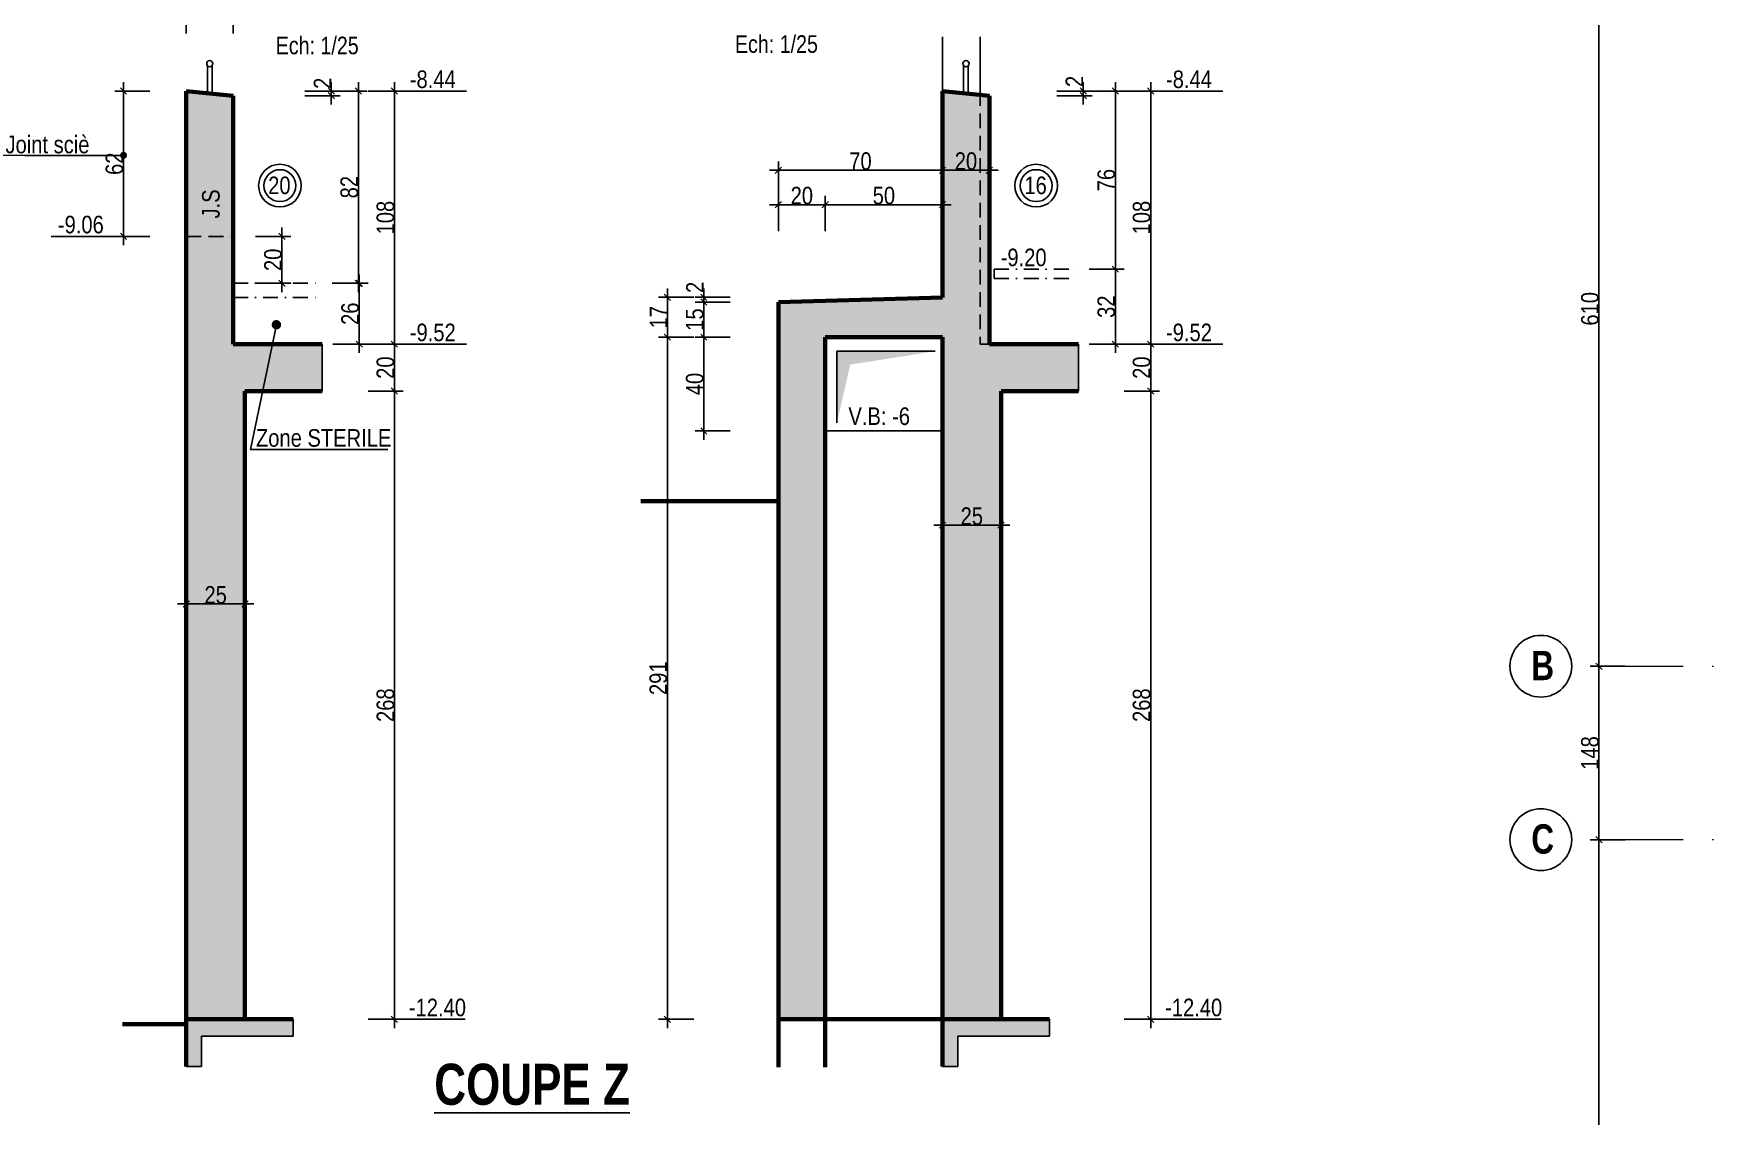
# Model space of a CAD drawing. Header units: millimetres. Extents: x 0 to 26991, y -21919 to -4.
# Drawn here: x 13110 to 14545, y -19519 to -18595 of the extents above; entities that cross this region are included whole.
import ezdxf
from ezdxf.enums import TextEntityAlignment as Align

# ---------------------------------------------------------------- set-up
doc = ezdxf.new("R2010")
doc.units = ezdxf.units.MM
doc.linetypes.add('CACHEX2', pattern=[19.05, 12.7, -6.35])
doc.linetypes.add('TIRETPTX2', pattern=[50.8, 25.4, -12.7, 0, -12.7])
for name, color, linetype in [('01_cote_gen', 4, 'Continuous'), ('01_linteaux', 2, 'Continuous'), ('01_murs_sup', 2, 'CACHEX2'), ('01_poch_BN', 9, 'Continuous'), ('01_poch_murs', 253, 'Continuous'), ('01_texte', 230, 'Continuous'), ('AA_COTES', 2, 'Continuous')]:
    doc.layers.add(name, color=color, linetype=linetype)
doc.layers.add('01_murs_coup', color=5, linetype='Continuous', lineweight=60)
doc.layers.add('01_tram_axes', color=2, linetype='TIRETPTX2', lineweight=9)
doc.styles.add('ARIAL NA', font='ARIALN.TTF')
doc.styles.add('impact', font='impact.ttf')
doc.styles.add('MATTE_TXT', font='arial.ttf')
doc.styles.add('STYLE2', font='ARIALN.TTF')
doc.dimstyles.new('JB25', dxfattribs={"dimscale": 0.1, "dimtxt": 150, "dimasz": 15, "dimexe": 0.1, "dimexo": 0.1, "dimgap": 0.09, "dimtad": 1, "dimdec": 1, "dimlfac": 0.5, "dimdsep": 46, "dimtxsty": 'STYLE2', "dimblk1": 'BOND_G', "dimblk2": 'BOND_D', "dimsah": 1, "dimcen": 1.5, "dimdle": 0.01, "dimse1": 1, "dimse2": 1, "dimclrd": 4, "dimclre": 2, "dimclrt": 6, "dimazin": 2, "dimtfac": 2.333333, "dimtdec": 1, "dimtix": 1, "dimtmove": 2, "dimatfit": 3, "dimldrblk": 'BOND_G', "dimfxl": 1, "dimtolj": 1, "dimtzin": 0, "dimarcsym": 0})
doc.dimstyles.new('JB50', dxfattribs={"dimscale": 0.1, "dimtxt": 150, "dimasz": 15, "dimexe": 0.1, "dimexo": 0.1, "dimgap": 0.09, "dimtad": 1, "dimdec": 1, "dimdsep": 46, "dimtxsty": 'STYLE2', "dimblk1": 'BOND_G', "dimblk2": 'BOND_D', "dimsah": 1, "dimcen": 1.5, "dimdle": 0.01, "dimse1": 1, "dimse2": 1, "dimclrd": 4, "dimclre": 2, "dimclrt": 6, "dimazin": 2, "dimtfac": 2.333333, "dimtdec": 1, "dimtix": 1, "dimtmove": 2, "dimatfit": 3, "dimldrblk": 'BOND_G', "dimfxl": 1, "dimtolj": 1, "dimtzin": 0, "dimarcsym": 0})
doc.dimstyles.new('JB50res', dxfattribs={"dimscale": 0.1, "dimtxt": 120, "dimasz": 12, "dimexe": 0.1, "dimexo": 0.1, "dimgap": 0.09, "dimtad": 1, "dimdec": 1, "dimdsep": 46, "dimtxsty": 'STYLE2', "dimblk1": 'BOND_G', "dimblk2": 'BOND_D', "dimsah": 1, "dimcen": 1.5, "dimdle": 0.01, "dimse1": 1, "dimse2": 1, "dimclrd": 4, "dimclre": 2, "dimclrt": 6, "dimazin": 2, "dimtfac": 2.333333, "dimtdec": 1, "dimtix": 1, "dimtmove": 2, "dimatfit": 3, "dimldrblk": 'BOND_G', "dimfxl": 1, "dimtolj": 1, "dimtzin": 0, "dimarcsym": 0})

# ---------------------------------------------------------------- blocks, each defined once
blk = doc.blocks.new('BOND_G')
at = {"layer": 'AA_COTES', "color": 0}
for p, q in [((0, -5), (0, 15)), ((5, 0), (-5, 0)), ((1.77, 1.77), (-1.77, -1.77))]:
    blk.add_line(p, q, dxfattribs=at)
blk = doc.blocks.new('BOND_D')
at = {"layer": 'AA_COTES', "color": 0}
for p, q in [((5, 0), (-5, 0)), ((-1.77, -1.77), (1.77, 1.77)), ((0, 5), (0, -15))]:
    blk.add_line(p, q, dxfattribs=at)
blk = doc.blocks.new('*D1767')
at = {"layer": '01_cote_gen', "color": 4, "lineweight": -2, "ltscale": 3, "transparency": 16777216}
blk.add_line((14445.2, -19891.5), (14445.2, -19284.5), dxfattribs=at)
at = {"layer": 'Defpoints', "color": 0, "ltscale": 3, "transparency": 16777216}
for p in [(14445.2, -19283), (14445.2, -19283), (14537, -19893)]:
    blk.add_point(p, dxfattribs=at)
at = {"layer": '01_cote_gen', "color": 4, "lineweight": -2, "ltscale": 3, "transparency": 16777216, "xscale": 1.5, "yscale": 1.5, "zscale": 1.5}
for name, p, rotation in [('BOND_D', (14445.2, -19283), 90), ('BOND_G', (14445.2, -19893), 270)]:
    blk.add_blockref(name, p, dxfattribs=dict(at, rotation=rotation))
at = {"layer": '01_cote_gen', "color": 6, "ltscale": 3, "transparency": 16777216, "insert": (14437.6, -19588), "char_height": 15, "attachment_point": 5, "rotation": 90, "style": 'STYLE2'}
blk.add_mtext('\\A1;610', dxfattribs=at)
blk = doc.blocks.new('*D1768')
at = {"layer": '01_cote_gen', "color": 4, "lineweight": -2, "ltscale": 3, "transparency": 16777216}
blk.add_line((14445.2, -19281.5), (14445.2, -19136.5), dxfattribs=at)
at = {"layer": 'Defpoints', "color": 0, "ltscale": 3, "transparency": 16777216}
for p in [(14445.2, -19135), (14537, -19135), (14445.2, -19283)]:
    blk.add_point(p, dxfattribs=at)
at = {"layer": '01_cote_gen', "color": 4, "lineweight": -2, "ltscale": 3, "transparency": 16777216, "xscale": 1.5, "yscale": 1.5, "zscale": 1.5}
for name, p, rotation in [('BOND_D', (14445.2, -19135), 90), ('BOND_G', (14445.2, -19283), 270)]:
    blk.add_blockref(name, p, dxfattribs=dict(at, rotation=rotation))
at = {"layer": '01_cote_gen', "color": 6, "ltscale": 3, "transparency": 16777216, "insert": (14437.6, -19209), "char_height": 15, "attachment_point": 5, "rotation": 90, "style": 'STYLE2'}
blk.add_mtext('\\A1;148', dxfattribs=at)
blk = doc.blocks.new('*D1769')
at = {"layer": '01_cote_gen', "color": 4, "lineweight": -2, "ltscale": 3, "transparency": 16777216}
blk.add_line((14445.2, -19133.5), (14445.2, -18526.5), dxfattribs=at)
at = {"layer": 'Defpoints', "color": 0, "ltscale": 3, "transparency": 16777216}
for p in [(14442.7, -18525), (14445.2, -18525), (14388.5, -19135)]:
    blk.add_point(p, dxfattribs=at)
at = {"layer": '01_cote_gen', "color": 4, "lineweight": -2, "ltscale": 3, "transparency": 16777216, "xscale": 1.5, "yscale": 1.5, "zscale": 1.5}
for name, p, rotation in [('BOND_D', (14445.2, -18525), 90), ('BOND_G', (14445.2, -19135), 270)]:
    blk.add_blockref(name, p, dxfattribs=dict(at, rotation=rotation))
at = {"layer": '01_cote_gen', "color": 6, "ltscale": 3, "transparency": 16777216, "insert": (14437.6, -18830), "char_height": 15, "attachment_point": 5, "rotation": 90, "style": 'STYLE2'}
blk.add_mtext('\\A1;610', dxfattribs=at)
blk = doc.blocks.new('*D2798')
at = {"layer": '01_cote_gen', "color": 4, "lineweight": -2, "transparency": 16777216}
blk.add_line((14062.8, -18901.7), (14062.8, -19434.7), dxfattribs=at)
at = {"layer": 'Defpoints', "color": 0, "transparency": 16777216}
for p in [(14058.5, -18900.2), (14040.2, -19436.2), (14062.8, -19436.2)]:
    blk.add_point(p, dxfattribs=at)
at = {"layer": '01_cote_gen', "color": 4, "lineweight": -2, "transparency": 16777216, "xscale": 1.5, "yscale": 1.5, "zscale": 1.5}
for name, p, rotation in [('BOND_G', (14062.8, -18900.2), 90), ('BOND_D', (14062.8, -19436.2), 270)]:
    blk.add_blockref(name, p, dxfattribs=dict(at, rotation=rotation))
at = {"layer": '01_cote_gen', "color": 6, "transparency": 16777216, "insert": (14055.1, -19168.2), "char_height": 15, "attachment_point": 5, "rotation": 90, "style": 'STYLE2'}
blk.add_mtext('\\A1;268', dxfattribs=at)
blk = doc.blocks.new('*D2799')
at = {"layer": '01_cote_gen', "color": 4, "lineweight": -2, "transparency": 16777216}
blk.add_line((14062.8, -18861.7), (14062.8, -18898.7), dxfattribs=at)
at = {"layer": 'Defpoints', "color": 0, "transparency": 16777216}
for p in [(14089.4, -18860.2), (14062.8, -18900.2), (14090.8, -18900.2)]:
    blk.add_point(p, dxfattribs=at)
at = {"layer": '01_cote_gen', "color": 4, "lineweight": -2, "transparency": 16777216, "xscale": 1.5, "yscale": 1.5, "zscale": 1.5}
for name, p, rotation in [('BOND_G', (14062.8, -18860.2), 90), ('BOND_D', (14062.8, -18900.2), 270)]:
    blk.add_blockref(name, p, dxfattribs=dict(at, rotation=rotation))
at = {"layer": '01_cote_gen', "color": 6, "transparency": 16777216, "insert": (14055.1, -18880.2), "char_height": 15, "attachment_point": 5, "rotation": 90, "style": 'STYLE2'}
blk.add_mtext('\\A1;20', dxfattribs=at)
blk = doc.blocks.new('*D2800')
at = {"layer": '01_cote_gen', "color": 4, "lineweight": -2, "transparency": 16777216}
blk.add_line((13886.7, -18711.8), (13923.7, -18711.8), dxfattribs=at)
at = {"layer": 'Defpoints', "color": 0, "transparency": 16777216}
for p in [(13925.2, -18711.8), (13885.2, -18739.2), (13925.2, -18739.2)]:
    blk.add_point(p, dxfattribs=at)
at = {"layer": '01_cote_gen', "color": 4, "lineweight": -2, "transparency": 16777216, "xscale": 1.5, "yscale": 1.5, "zscale": 1.5, "rotation": 180}
blk.add_blockref('BOND_G', (13885.2, -18711.8), dxfattribs=at)
at = {"layer": '01_cote_gen', "color": 4, "lineweight": -2, "transparency": 16777216, "xscale": 1.5, "yscale": 1.5, "zscale": 1.5}
blk.add_blockref('BOND_D', (13925.2, -18711.8), dxfattribs=at)
at = {"layer": '01_cote_gen', "color": 6, "transparency": 16777216, "insert": (13905.2, -18704.1), "char_height": 15, "attachment_point": 5, "style": 'STYLE2'}
blk.add_mtext('\\A1;20', dxfattribs=at)
blk = doc.blocks.new('*D2801')
at = {"layer": '01_cote_gen', "color": 4, "lineweight": -2, "transparency": 16777216}
blk.add_line((14062.8, -18645.7), (14062.8, -18858.7), dxfattribs=at)
at = {"layer": 'Defpoints', "color": 0, "transparency": 16777216}
for p in [(13892.9, -18644.2), (13950.9, -18860.2), (14062.8, -18860.2)]:
    blk.add_point(p, dxfattribs=at)
at = {"layer": '01_cote_gen', "color": 4, "lineweight": -2, "transparency": 16777216, "xscale": 1.5, "yscale": 1.5, "zscale": 1.5}
for name, p, rotation in [('BOND_G', (14062.8, -18644.2), 90), ('BOND_D', (14062.8, -18860.2), 270)]:
    blk.add_blockref(name, p, dxfattribs=dict(at, rotation=rotation))
at = {"layer": '01_cote_gen', "color": 6, "transparency": 16777216, "insert": (14055.1, -18752.2), "char_height": 15, "attachment_point": 5, "rotation": 90, "style": 'STYLE2'}
blk.add_mtext('\\A1;108', dxfattribs=at)
blk = doc.blocks.new('*D2802')
at = {"layer": '01_cote_gen', "color": 4, "lineweight": -2, "transparency": 16777216}
blk.add_line((14032.7, -18797.7), (14032.7, -18858.7), dxfattribs=at)
at = {"layer": 'Defpoints', "color": 0, "transparency": 16777216}
for p in [(14001.2, -18796.2, 3.6), (14001.2, -18860.2), (14032.7, -18860.2)]:
    blk.add_point(p, dxfattribs=at)
at = {"layer": '01_cote_gen', "color": 4, "lineweight": -2, "transparency": 16777216, "xscale": 1.5, "yscale": 1.5, "zscale": 1.5}
for name, p, rotation in [('BOND_G', (14032.7, -18796.2), 90), ('BOND_D', (14032.7, -18860.2), 270)]:
    blk.add_blockref(name, p, dxfattribs=dict(at, rotation=rotation))
at = {"layer": '01_cote_gen', "color": 6, "transparency": 16777216, "insert": (14025, -18828.2), "char_height": 15, "attachment_point": 5, "rotation": 90, "style": 'STYLE2'}
blk.add_mtext('\\A1;32', dxfattribs=at)
blk = doc.blocks.new('*D2803')
at = {"layer": '01_cote_gen', "color": 4, "lineweight": -2, "transparency": 16777216}
blk.add_line((14032.7, -18645.7), (14032.7, -18794.7), dxfattribs=at)
at = {"layer": 'Defpoints', "color": 0, "transparency": 16777216}
for p in [(13980.9, -18644.2), (13989.1, -18796.2, 3.1), (14032.7, -18796.2)]:
    blk.add_point(p, dxfattribs=at)
at = {"layer": '01_cote_gen', "color": 4, "lineweight": -2, "transparency": 16777216, "xscale": 1.5, "yscale": 1.5, "zscale": 1.5}
for name, p, rotation in [('BOND_G', (14032.7, -18644.2), 90), ('BOND_D', (14032.7, -18796.2), 270)]:
    blk.add_blockref(name, p, dxfattribs=dict(at, rotation=rotation))
at = {"layer": '01_cote_gen', "color": 6, "transparency": 16777216, "insert": (14025, -18720.2), "char_height": 15, "attachment_point": 5, "rotation": 90, "style": 'STYLE2'}
blk.add_mtext('\\A1;76', dxfattribs=at)
blk = doc.blocks.new('*D2804')
at = {"layer": '01_cote_gen', "color": 4, "lineweight": -2, "transparency": 16777216}
blk.add_line((13886.7, -19014.6), (13933.7, -19014.6), dxfattribs=at)
at = {"layer": 'Defpoints', "color": 0, "transparency": 16777216}
for p in [(13935.2, -19014.6), (13885.2, -19049.1), (13935.2, -19049.1)]:
    blk.add_point(p, dxfattribs=at)
at = {"layer": '01_cote_gen', "color": 4, "lineweight": -2, "transparency": 16777216, "xscale": 1.5, "yscale": 1.5, "zscale": 1.5, "rotation": 180}
blk.add_blockref('BOND_G', (13885.2, -19014.6), dxfattribs=at)
at = {"layer": '01_cote_gen', "color": 4, "lineweight": -2, "transparency": 16777216, "xscale": 1.5, "yscale": 1.5, "zscale": 1.5}
blk.add_blockref('BOND_D', (13935.2, -19014.6), dxfattribs=at)
at = {"layer": '01_cote_gen', "color": 6, "transparency": 16777216, "insert": (13910.2, -19007), "char_height": 15, "attachment_point": 5, "style": 'STYLE2'}
blk.add_mtext('\\A1;25', dxfattribs=at)
blk = doc.blocks.new('*D2805')
at = {"layer": '01_cote_gen', "color": 4, "lineweight": -2, "transparency": 16777216}
blk.add_line((13650.5, -19434.7), (13650.5, -18855.7), dxfattribs=at)
at = {"layer": 'Defpoints', "color": 0, "transparency": 16777216}
for p in [(13650.5, -18854.2), (13761.9, -18854.2), (13798.1, -19436.2)]:
    blk.add_point(p, dxfattribs=at)
at = {"layer": '01_cote_gen', "color": 4, "lineweight": -2, "transparency": 16777216, "xscale": 1.5, "yscale": 1.5, "zscale": 1.5}
for name, p, rotation in [('BOND_D', (13650.5, -18854.2), 90), ('BOND_G', (13650.5, -19436.2), 270)]:
    blk.add_blockref(name, p, dxfattribs=dict(at, rotation=rotation))
at = {"layer": '01_cote_gen', "color": 6, "transparency": 16777216, "insert": (13642.8, -19145.2), "char_height": 15, "attachment_point": 5, "rotation": 90, "style": 'STYLE2'}
blk.add_mtext('\\A1;291', dxfattribs=at)
blk = doc.blocks.new('*D2806')
at = {"layer": '01_cote_gen', "color": 4, "lineweight": -2, "transparency": 16777216}
blk.add_line((13650.5, -18852.7), (13650.5, -18821.7), dxfattribs=at)
at = {"layer": 'Defpoints', "color": 0, "transparency": 16777216}
for p in [(13650.5, -18820.2), (13861.9, -18820.2), (13761.9, -18854.2)]:
    blk.add_point(p, dxfattribs=at)
at = {"layer": '01_cote_gen', "color": 4, "lineweight": -2, "transparency": 16777216, "xscale": 1.5, "yscale": 1.5, "zscale": 1.5}
for name, p, rotation in [('BOND_D', (13650.5, -18820.2), 90), ('BOND_G', (13650.5, -18854.2), 270)]:
    blk.add_blockref(name, p, dxfattribs=dict(at, rotation=rotation))
at = {"layer": '01_cote_gen', "color": 6, "transparency": 16777216, "insert": (13643, -18837.2), "char_height": 15, "attachment_point": 5, "rotation": 90, "style": 'STYLE2'}
blk.add_mtext('\\A1;17', dxfattribs=at)
blk = doc.blocks.new('*D2807')
at = {"layer": '01_cote_gen', "color": 4, "lineweight": -2, "transparency": 16777216}
blk.add_line((13681.6, -18852.7), (13681.6, -18825.7), dxfattribs=at)
at = {"layer": 'Defpoints', "color": 0, "transparency": 16777216}
for p in [(13681.6, -18824.2), (13745.2, -18824.2), (13785.2, -18854.2)]:
    blk.add_point(p, dxfattribs=at)
at = {"layer": '01_cote_gen', "color": 4, "lineweight": -2, "transparency": 16777216, "xscale": 1.5, "yscale": 1.5, "zscale": 1.5}
for name, p, rotation in [('BOND_D', (13681.6, -18824.2), 90), ('BOND_G', (13681.6, -18854.2), 270)]:
    blk.add_blockref(name, p, dxfattribs=dict(at, rotation=rotation))
at = {"layer": '01_cote_gen', "color": 6, "transparency": 16777216, "insert": (13673.9, -18839.2), "char_height": 15, "attachment_point": 5, "rotation": 90, "style": 'STYLE2'}
blk.add_mtext('\\A1;15', dxfattribs=at)
blk = doc.blocks.new('*D2808')
at = {"layer": '01_cote_gen', "color": 4, "lineweight": -2, "transparency": 16777216}
blk.add_line((13681.6, -18822.7), (13681.6, -18821.7), dxfattribs=at)
at = {"layer": 'Defpoints', "color": 0, "transparency": 16777216}
for p in [(13681.6, -18820.2), (13745.2, -18824.2), (13885.2, -18820.2)]:
    blk.add_point(p, dxfattribs=at)
at = {"layer": '01_cote_gen', "color": 4, "lineweight": -2, "transparency": 16777216, "xscale": 1.5, "yscale": 1.5, "zscale": 1.5}
for name, p, rotation in [('BOND_D', (13681.6, -18820.2), 90), ('BOND_G', (13681.6, -18824.2), 270)]:
    blk.add_blockref(name, p, dxfattribs=dict(at, rotation=rotation))
at = {"layer": '01_cote_gen', "color": 6, "transparency": 16777216, "insert": (13674, -18811.7), "char_height": 15, "attachment_point": 5, "rotation": 90, "style": 'STYLE2'}
blk.add_mtext('\\A1;2', dxfattribs=at)
blk = doc.blocks.new('*D2809')
at = {"layer": '01_cote_gen', "color": 4, "lineweight": -2, "transparency": 16777216}
blk.add_line((13681.6, -18932.7), (13681.6, -18855.7), dxfattribs=at)
at = {"layer": 'Defpoints', "color": 0, "transparency": 16777216}
for p in [(13681.6, -18854.2), (13858.8, -18854.2), (13858.8, -18934.2)]:
    blk.add_point(p, dxfattribs=at)
at = {"layer": '01_cote_gen', "color": 4, "lineweight": -2, "transparency": 16777216, "xscale": 1.5, "yscale": 1.5, "zscale": 1.5}
for name, p, rotation in [('BOND_D', (13681.6, -18854.2), 90), ('BOND_G', (13681.6, -18934.2), 270)]:
    blk.add_blockref(name, p, dxfattribs=dict(at, rotation=rotation))
at = {"layer": '01_cote_gen', "color": 6, "transparency": 16777216, "insert": (13673.9, -18894.2), "char_height": 15, "attachment_point": 5, "rotation": 90, "style": 'STYLE2'}
blk.add_mtext('\\A1;40', dxfattribs=at)
blk = doc.blocks.new('*D2810')
at = {"layer": '01_cote_gen', "color": 4, "lineweight": -2, "transparency": 16777216}
blk.add_line((13746.7, -18711.8), (13883.7, -18711.8), dxfattribs=at)
at = {"layer": 'Defpoints', "color": 0, "transparency": 16777216}
for p in [(13885.2, -18711.8), (13745.2, -18791.6), (13885.2, -18923.9)]:
    blk.add_point(p, dxfattribs=at)
at = {"layer": '01_cote_gen', "color": 4, "lineweight": -2, "transparency": 16777216, "xscale": 1.5, "yscale": 1.5, "zscale": 1.5, "rotation": 180}
blk.add_blockref('BOND_G', (13745.2, -18711.8), dxfattribs=at)
at = {"layer": '01_cote_gen', "color": 4, "lineweight": -2, "transparency": 16777216, "xscale": 1.5, "yscale": 1.5, "zscale": 1.5}
blk.add_blockref('BOND_D', (13885.2, -18711.8), dxfattribs=at)
at = {"layer": '01_cote_gen', "color": 6, "transparency": 16777216, "insert": (13815.2, -18704.1), "char_height": 15, "attachment_point": 5, "style": 'STYLE2'}
blk.add_mtext('\\A1;70', dxfattribs=at)
blk = doc.blocks.new('*D2811')
at = {"layer": '01_cote_gen', "color": 4, "lineweight": -2, "transparency": 16777216}
blk.add_line((13746.7, -18741.2), (13783.7, -18741.2), dxfattribs=at)
at = {"layer": 'Defpoints', "color": 0, "transparency": 16777216}
for p in [(13745.2, -18734.3), (13785.2, -18741.2), (13785.2, -18854.2)]:
    blk.add_point(p, dxfattribs=at)
at = {"layer": '01_cote_gen', "color": 4, "lineweight": -2, "transparency": 16777216, "xscale": 1.5, "yscale": 1.5, "zscale": 1.5, "rotation": 180}
blk.add_blockref('BOND_G', (13745.2, -18741.2), dxfattribs=at)
at = {"layer": '01_cote_gen', "color": 4, "lineweight": -2, "transparency": 16777216, "xscale": 1.5, "yscale": 1.5, "zscale": 1.5}
blk.add_blockref('BOND_D', (13785.2, -18741.2), dxfattribs=at)
at = {"layer": '01_cote_gen', "color": 6, "transparency": 16777216, "insert": (13765.2, -18733.5), "char_height": 15, "attachment_point": 5, "style": 'STYLE2'}
blk.add_mtext('\\A1;20', dxfattribs=at)
blk = doc.blocks.new('*D2812')
at = {"layer": '01_cote_gen', "color": 4, "lineweight": -2, "transparency": 16777216}
blk.add_line((13786.7, -18741.2), (13883.7, -18741.2), dxfattribs=at)
at = {"layer": 'Defpoints', "color": 0, "transparency": 16777216}
for p in [(13885.2, -18741.2), (13785.2, -18748.7), (13885.2, -18931.8)]:
    blk.add_point(p, dxfattribs=at)
at = {"layer": '01_cote_gen', "color": 4, "lineweight": -2, "transparency": 16777216, "xscale": 1.5, "yscale": 1.5, "zscale": 1.5, "rotation": 180}
blk.add_blockref('BOND_G', (13785.2, -18741.2), dxfattribs=at)
at = {"layer": '01_cote_gen', "color": 4, "lineweight": -2, "transparency": 16777216, "xscale": 1.5, "yscale": 1.5, "zscale": 1.5}
blk.add_blockref('BOND_D', (13885.2, -18741.2), dxfattribs=at)
at = {"layer": '01_cote_gen', "color": 6, "transparency": 16777216, "insert": (13835.2, -18733.5), "char_height": 15, "attachment_point": 5, "style": 'STYLE2'}
blk.add_mtext('\\A1;50', dxfattribs=at)
blk = doc.blocks.new('*D3046')
at = {"layer": '01_cote_gen', "color": 4, "lineweight": -2, "transparency": 16777216}
blk.add_line((13417.6, -18901.7), (13417.6, -19434.7), dxfattribs=at)
at = {"layer": 'Defpoints', "color": 0, "transparency": 16777216}
for p in [(13413.3, -18900.2), (13395.1, -19436.2), (13417.6, -19436.2)]:
    blk.add_point(p, dxfattribs=at)
at = {"layer": '01_cote_gen', "color": 4, "lineweight": -2, "transparency": 16777216, "xscale": 1.5, "yscale": 1.5, "zscale": 1.5}
for name, p, rotation in [('BOND_G', (13417.6, -18900.2), 90), ('BOND_D', (13417.6, -19436.2), 270)]:
    blk.add_blockref(name, p, dxfattribs=dict(at, rotation=rotation))
at = {"layer": '01_cote_gen', "color": 6, "transparency": 16777216, "insert": (13410, -19168.2), "char_height": 15, "attachment_point": 5, "rotation": 90, "style": 'STYLE2'}
blk.add_mtext('\\A1;268', dxfattribs=at)
blk = doc.blocks.new('*D3047')
at = {"layer": '01_cote_gen', "color": 4, "lineweight": -2, "transparency": 16777216}
blk.add_line((13417.6, -18861.7), (13417.6, -18898.7), dxfattribs=at)
at = {"layer": 'Defpoints', "color": 0, "transparency": 16777216}
for p in [(13444.3, -18860.2), (13417.6, -18900.2), (13445.6, -18900.2)]:
    blk.add_point(p, dxfattribs=at)
at = {"layer": '01_cote_gen', "color": 4, "lineweight": -2, "transparency": 16777216, "xscale": 1.5, "yscale": 1.5, "zscale": 1.5}
for name, p, rotation in [('BOND_G', (13417.6, -18860.2), 90), ('BOND_D', (13417.6, -18900.2), 270)]:
    blk.add_blockref(name, p, dxfattribs=dict(at, rotation=rotation))
at = {"layer": '01_cote_gen', "color": 6, "transparency": 16777216, "insert": (13410, -18880.2), "char_height": 15, "attachment_point": 5, "rotation": 90, "style": 'STYLE2'}
blk.add_mtext('\\A1;20', dxfattribs=at)
blk = doc.blocks.new('*D3048')
at = {"layer": '01_cote_gen', "color": 4, "lineweight": -2, "transparency": 16777216}
blk.add_line((13241.6, -18572.6), (13278.6, -18572.6), dxfattribs=at)
at = {"layer": 'Defpoints', "color": 0, "transparency": 16777216}
for p in [(13280.1, -18572.6), (13240.1, -18600), (13280.1, -18600)]:
    blk.add_point(p, dxfattribs=at)
at = {"layer": '01_cote_gen', "color": 4, "lineweight": -2, "transparency": 16777216, "xscale": 1.5, "yscale": 1.5, "zscale": 1.5, "rotation": 180}
blk.add_blockref('BOND_G', (13240.1, -18572.6), dxfattribs=at)
at = {"layer": '01_cote_gen', "color": 4, "lineweight": -2, "transparency": 16777216, "xscale": 1.5, "yscale": 1.5, "zscale": 1.5}
blk.add_blockref('BOND_D', (13280.1, -18572.6), dxfattribs=at)
at = {"layer": '01_cote_gen', "color": 6, "transparency": 16777216, "insert": (13260.1, -18564.9), "char_height": 15, "attachment_point": 5, "style": 'STYLE2'}
blk.add_mtext('\\A1;20', dxfattribs=at)
blk = doc.blocks.new('*D3049')
at = {"layer": '01_cote_gen', "color": 4, "lineweight": -2, "transparency": 16777216}
blk.add_line((13417.6, -18645.7), (13417.6, -18858.7), dxfattribs=at)
at = {"layer": 'Defpoints', "color": 0, "transparency": 16777216}
for p in [(13247.8, -18644.2), (13305.7, -18860.2), (13417.6, -18860.2)]:
    blk.add_point(p, dxfattribs=at)
at = {"layer": '01_cote_gen', "color": 4, "lineweight": -2, "transparency": 16777216, "xscale": 1.5, "yscale": 1.5, "zscale": 1.5}
for name, p, rotation in [('BOND_G', (13417.6, -18644.2), 90), ('BOND_D', (13417.6, -18860.2), 270)]:
    blk.add_blockref(name, p, dxfattribs=dict(at, rotation=rotation))
at = {"layer": '01_cote_gen', "color": 6, "transparency": 16777216, "insert": (13410, -18752.2), "char_height": 15, "attachment_point": 5, "rotation": 90, "style": 'STYLE2'}
blk.add_mtext('\\A1;108', dxfattribs=at)
blk = doc.blocks.new('*D3051')
at = {"layer": '01_cote_gen', "color": 4, "lineweight": -2, "transparency": 16777216}
blk.add_line((13387.6, -18809.7), (13387.6, -18858.7), dxfattribs=at)
at = {"layer": 'Defpoints', "color": 0, "transparency": 16777216}
for p in [(13356, -18808.2, 0.3), (13356, -18860.2), (13387.6, -18860.2)]:
    blk.add_point(p, dxfattribs=at)
at = {"layer": '01_cote_gen', "color": 4, "lineweight": -2, "transparency": 16777216, "xscale": 1.5, "yscale": 1.5, "zscale": 1.5}
for name, p, rotation in [('BOND_G', (13387.6, -18808.2), 90), ('BOND_D', (13387.6, -18860.2), 270)]:
    blk.add_blockref(name, p, dxfattribs=dict(at, rotation=rotation))
at = {"layer": '01_cote_gen', "color": 6, "transparency": 16777216, "insert": (13379.9, -18834.2), "char_height": 15, "attachment_point": 5, "rotation": 90, "style": 'STYLE2'}
blk.add_mtext('\\A1;26', dxfattribs=at)
blk = doc.blocks.new('*D3052')
at = {"layer": '01_cote_gen', "color": 4, "lineweight": -2, "transparency": 16777216}
blk.add_line((13386.9, -18645.7), (13386.9, -18806.7), dxfattribs=at)
at = {"layer": 'Defpoints', "color": 0, "transparency": 16777216}
for p in [(13364.4, -18644.2), (13343.3, -18808.2, -0.3), (13386.9, -18808.2)]:
    blk.add_point(p, dxfattribs=at)
at = {"layer": '01_cote_gen', "color": 4, "lineweight": -2, "transparency": 16777216, "xscale": 1.5, "yscale": 1.5, "zscale": 1.5}
for name, p, rotation in [('BOND_G', (13386.9, -18644.2), 90), ('BOND_D', (13386.9, -18808.2), 270)]:
    blk.add_blockref(name, p, dxfattribs=dict(at, rotation=rotation))
at = {"layer": '01_cote_gen', "color": 6, "transparency": 16777216, "insert": (13379.2, -18726.2), "char_height": 15, "attachment_point": 5, "rotation": 90, "style": 'STYLE2'}
blk.add_mtext('\\A1;82', dxfattribs=at)
blk = doc.blocks.new('*D3053')
at = {"layer": '01_cote_gen', "color": 4, "lineweight": -2, "transparency": 16777216}
blk.add_line((13241.6, -19081.8), (13288.6, -19081.8), dxfattribs=at)
at = {"layer": 'Defpoints', "color": 0, "transparency": 16777216}
for p in [(13290.1, -19081.8), (13240.1, -19116.3), (13290.1, -19116.3)]:
    blk.add_point(p, dxfattribs=at)
at = {"layer": '01_cote_gen', "color": 4, "lineweight": -2, "transparency": 16777216, "xscale": 1.5, "yscale": 1.5, "zscale": 1.5, "rotation": 180}
blk.add_blockref('BOND_G', (13240.1, -19081.8), dxfattribs=at)
at = {"layer": '01_cote_gen', "color": 4, "lineweight": -2, "transparency": 16777216, "xscale": 1.5, "yscale": 1.5, "zscale": 1.5}
blk.add_blockref('BOND_D', (13290.1, -19081.8), dxfattribs=at)
at = {"layer": '01_cote_gen', "color": 6, "transparency": 16777216, "insert": (13265.1, -19074.2), "char_height": 15, "attachment_point": 5, "style": 'STYLE2'}
blk.add_mtext('\\A1;25', dxfattribs=at)
blk = doc.blocks.new('*D3050')
at = {"layer": '01_cote_gen', "color": 4, "lineweight": -2, "ltscale": 0.1, "transparency": 16777216}
blk.add_line((13186.5, -18766.7), (13186.5, -18645.7), dxfattribs=at)
at = {"layer": 'Defpoints', "color": 0, "ltscale": 0.1, "transparency": 16777216}
for p in [(13186.5, -18644.2), (13240.1, -18644.2), (13240.1, -18768.2)]:
    blk.add_point(p, dxfattribs=at)
at = {"layer": '01_cote_gen', "color": 4, "lineweight": -2, "ltscale": 0.1, "transparency": 16777216, "xscale": 1.5, "yscale": 1.5, "zscale": 1.5}
for name, p, rotation in [('BOND_D', (13186.5, -18644.2), 90), ('BOND_G', (13186.5, -18768.2), 270)]:
    blk.add_blockref(name, p, dxfattribs=dict(at, rotation=rotation))
at = {"layer": '01_cote_gen', "color": 6, "ltscale": 0.1, "transparency": 16777216, "insert": (13178.8, -18706.2), "char_height": 15, "attachment_point": 5, "rotation": 90, "style": 'STYLE2'}
blk.add_mtext('\\A1;62', dxfattribs=at)
blk = doc.blocks.new('*D3054')
at = {"layer": '01_cote_gen', "color": 4, "lineweight": -2, "ltscale": 0.1, "transparency": 16777216}
blk.add_line((13321.7, -18769.7), (13321.7, -18806.7), dxfattribs=at)
at = {"layer": 'Defpoints', "color": 0, "ltscale": 0.1, "transparency": 16777216}
for p in [(13280.1, -18768.2), (13292, -18808.2, -2.7), (13321.7, -18808.2)]:
    blk.add_point(p, dxfattribs=at)
at = {"layer": '01_cote_gen', "color": 4, "lineweight": -2, "ltscale": 0.1, "transparency": 16777216, "xscale": 1.5, "yscale": 1.5, "zscale": 1.5}
for name, p, rotation in [('BOND_G', (13321.7, -18768.2), 90), ('BOND_D', (13321.7, -18808.2), 270)]:
    blk.add_blockref(name, p, dxfattribs=dict(at, rotation=rotation))
at = {"layer": '01_cote_gen', "color": 6, "ltscale": 0.1, "transparency": 16777216, "insert": (13314.1, -18788.2), "char_height": 15, "attachment_point": 5, "rotation": 90, "style": 'STYLE2'}
blk.add_mtext('\\A1;20', dxfattribs=at)
blk = doc.blocks.new('*D3125')
at = {"layer": '01_cote_gen', "color": 4, "lineweight": -2, "ltscale": 0.1, "transparency": 16777216}
blk.add_line((20795.6, -19312.1), (20795.6, -19339.7), dxfattribs=at)
at = {"layer": 'Defpoints', "color": 0, "ltscale": 0.1, "transparency": 16777216}
for p in [(20716.7, -19310.9), (0, -19340.9), (20795.6, -19340.9)]:
    blk.add_point(p, dxfattribs=at)
at = {"layer": '01_cote_gen', "color": 4, "lineweight": -2, "ltscale": 0.1, "transparency": 16777216, "xscale": 1.2, "yscale": 1.2, "zscale": 1.2}
for name, p, rotation in [('BOND_G', (20795.6, -19310.9), 90), ('BOND_D', (20795.6, -19340.9), 270)]:
    blk.add_blockref(name, p, dxfattribs=dict(at, rotation=rotation))
at = {"layer": '01_cote_gen', "color": 6, "ltscale": 0.1, "transparency": 16777216, "insert": (20789.5, -19325.9), "char_height": 12, "attachment_point": 5, "rotation": 90, "style": 'STYLE2'}
blk.add_mtext('\\A1;30', dxfattribs=at)
blk = doc.blocks.new('*D3149')
at = {"layer": '01_cote_gen', "color": 4, "lineweight": -2, "ltscale": 0.1, "transparency": 16777216}
blk.add_line((14005.3, -18645.7), (14005.3, -18646.7), dxfattribs=at)
at = {"layer": 'Defpoints', "color": 0, "ltscale": 0.1, "transparency": 16777216}
for p in [(13885.2, -18644.2), (13925.2, -18648.2), (14005.3, -18648.2)]:
    blk.add_point(p, dxfattribs=at)
at = {"layer": '01_cote_gen', "color": 4, "lineweight": -2, "ltscale": 0.1, "transparency": 16777216, "xscale": 1.5, "yscale": 1.5, "zscale": 1.5}
for name, p, rotation in [('BOND_G', (14005.3, -18644.2), 90), ('BOND_D', (14005.3, -18648.2), 270)]:
    blk.add_blockref(name, p, dxfattribs=dict(at, rotation=rotation))
at = {"layer": '01_cote_gen', "color": 6, "ltscale": 0.1, "transparency": 16777216, "insert": (13997.7, -18636), "char_height": 15, "attachment_point": 5, "rotation": 90, "style": 'STYLE2'}
blk.add_mtext('\\A1;2', dxfattribs=at)
blk = doc.blocks.new('*D3150')
at = {"layer": '01_cote_gen', "color": 4, "lineweight": -2, "ltscale": 0.1, "transparency": 16777216}
blk.add_line((13363.8, -18645.7), (13363.8, -18646.7), dxfattribs=at)
at = {"layer": 'Defpoints', "color": 0, "ltscale": 0.1, "transparency": 16777216}
for p in [(13240.1, -18644.2), (13280.1, -18648.2), (13363.8, -18648.2)]:
    blk.add_point(p, dxfattribs=at)
at = {"layer": '01_cote_gen', "color": 4, "lineweight": -2, "ltscale": 0.1, "transparency": 16777216, "xscale": 1.5, "yscale": 1.5, "zscale": 1.5}
for name, p, rotation in [('BOND_G', (13363.8, -18644.2), 90), ('BOND_D', (13363.8, -18648.2), 270)]:
    blk.add_blockref(name, p, dxfattribs=dict(at, rotation=rotation))
at = {"layer": '01_cote_gen', "color": 6, "ltscale": 0.1, "transparency": 16777216, "insert": (13356.3, -18637.6), "char_height": 15, "attachment_point": 5, "rotation": 90, "style": 'STYLE2'}
blk.add_mtext('\\A1;2', dxfattribs=at)

msp = doc.modelspace()

# ---------------------------------------------------------------- hatches: boundary and pattern name
at = {"layer": '01_poch_BN', "ltscale": 0.1}
h = msp.add_hatch(color=256, dxfattribs=at)
h.dxf.hatch_style = 1
h.paths.add_polyline_path([(13290.09, -18900.25), (13356.02, -18900.25), (13356.02, -18860.25), (13280.09, -18860.25), (13280.09, -18646.25), (13280.09, -18650.25), (13280.09, -18648.25), (13240.09, -18644.25), (13240.09, -18914.25), (13240.09, -19436.25), (13290.09, -19436.25)])
h = msp.add_hatch(color=256, dxfattribs=at)
h.dxf.hatch_style = 1
h.paths.add_polyline_path([(13935.22, -18900.25), (14001.15, -18900.25), (14001.15, -18860.25), (13925.22, -18860.25), (13925.22, -18658.25), (13925.22, -18662.25), (13925.22, -18648.25), (13885.22, -18644.25), (13885.22, -18658.25), (13885.22, -18820.25), (13745.22, -18824.25), (13745.22, -19436.25), (13785.22, -19436.25), (13785.22, -18854.25), (13885.22, -18854.25), (13885.22, -19436.25), (13935.22, -19436.25)])
h.paths.add_polyline_path([(13976.44, -19436.25), (13885.22, -19436.25), (13885.27, -19476.63), (13898.21, -19476.63), (13898.16, -19450.71), (13976.44, -19450.71)])
h = msp.add_hatch(color=256, dxfattribs=at)
h.dxf.hatch_style = 1
h.paths.add_polyline_path([(13331.31, -19436.25), (13239.99, -19436.25), (13239.99, -19476.63), (13253.03, -19476.63), (13253.03, -19450.71), (13331.31, -19450.71)])

# ---------------------------------------------------------------- linework, layer by layer
at = {"layer": '01_linteaux'}
for p, q in [((13885.22, -18644.25), (13885.22, -18598.07)), ((13917.22, -18644.25), (13917.22, -18598.07)), ((13258.09, -18646.05), (13258.09, -18622.48)), ((13262.09, -18646.45), (13262.09, -18622.48)), ((13903.22, -18646.05), (13903.22, -18622.48)), ((13907.22, -18646.45), (13907.22, -18622.48)), ((13885.22, -18934.25), (13785.22, -18934.25))]:
    msp.add_line(p, q, dxfattribs=at)
at = {"layer": '01_linteaux', "linetype": 'TIRETPTX2', "ltscale": 0.5}
for p, q in [((13929.22, -18796.25), (13929.22, -18804.25)), ((13929.22, -18796.25, 0.28), (14001.15, -18796.25, 3.62)), ((13929.22, -18804.25), (14001.15, -18804.25)), ((13280.09, -18808.25, -3.27), (13356.02, -18808.25, 0.26)), ((13280.09, -18820.25, -3.37), (13356.02, -18820.25, -3.37))]:
    msp.add_line(p, q, dxfattribs=at)
at = {"layer": '01_linteaux'}
for centre in [(13260.09, -18620.84), (13905.22, -18620.84)]:
    msp.add_circle(centre, 2.59, dxfattribs=at)
at = {"layer": '01_murs_coup'}
for p, q in [((13280.09, -18648.25), (13240.09, -18644.25)), ((13240.09, -18900.25), (13240.09, -18644.25)), ((13925.22, -18648.25), (13885.22, -18644.25)), ((13885.22, -18820.25), (13885.22, -18644.25)), ((13280.09, -18648.25), (13280.09, -18860.25)), ((13925.22, -18648.25), (13925.22, -18860.25)), ((13885.22, -18820.25), (13745.22, -18824.25)), ((13745.22, -19436.25), (13745.22, -18824.25)), ((13356.02, -18860.25), (13280.09, -18860.25)), ((13785.22, -19436.25), (13785.22, -18854.25)), ((13885.22, -18854.25), (13785.22, -18854.25)), ((13885.22, -19436.25), (13885.22, -18854.25)), ((14001.15, -18860.25), (13925.22, -18860.25)), ((13240.09, -19436.25), (13240.09, -18900.25)), ((13290.09, -19436.25), (13290.09, -18900.25)), ((13290.09, -18900.25), (13356.02, -18900.25)), ((13935.22, -19436.25), (13935.22, -18900.25)), ((13935.22, -18900.25), (14001.15, -18900.25)), ((13745.22, -18994.25), (13627.91, -18994.25)), ((13331.31, -19436.25), (13239.99, -19436.25)), ((13239.99, -19476.63), (13239.99, -19436.25)), ((13785.22, -19436.25), (13745.22, -19436.25)), ((13745.22, -19436.25), (13745.22, -19477.16)), ((13785.22, -19436.25), (13785.22, -19477.16)), ((13785.22, -19436.25), (13885.22, -19436.25)), ((13976.44, -19436.25), (13885.22, -19436.25)), ((13885.22, -19476.63), (13885.22, -19436.25)), ((13240.09, -19440.25), (13185.64, -19440.25))]:
    msp.add_line(p, q, dxfattribs=at)
at = {"layer": '01_murs_sup'}
for p, q in [((13917.22, -18644.25), (13917.22, -18860.25)), ((13240.09, -18768.25), (13280.09, -18768.25)), ((13925.22, -18860.25), (13917.22, -18860.25))]:
    msp.add_line(p, q, dxfattribs=at)
at = {"layer": '01_poch_BN'}
for p, q in [((13356.02, -18860.25), (13356.02, -18900.25)), ((14001.15, -18860.25), (14001.15, -18900.25)), ((13331.31, -19436.25), (13331.31, -19450.71)), ((13976.44, -19436.25), (13976.44, -19450.71)), ((13331.31, -19450.71), (13253.03, -19450.71)), ((13253.03, -19450.71), (13253.03, -19476.63)), ((13976.44, -19450.71), (13898.16, -19450.71)), ((13898.16, -19450.71), (13898.16, -19476.63)), ((13885.22, -19476.63), (13898.26, -19476.63))]:
    msp.add_line(p, q, dxfattribs=at)
at = {"layer": '01_poch_BN', "ltscale": 0.1}
msp.add_line((13253.03, -19476.63), (13239.99, -19476.63), dxfattribs=at)
at = {"layer": '01_poch_murs'}
for p, q in [((13795.1, -18927.3), (13795.1, -18866.22)), ((13795.1, -18866.22), (13879.06, -18866.22))]:
    msp.add_line(p, q, dxfattribs=at)
for points in [[(13795.1, -18927.3), (13795.1, -18866.22), (13806.52, -18877.62)], [(13795.1, -18866.22), (13879.06, -18866.22), (13806.52, -18877.62)]]:
    msp.add_solid(points, dxfattribs=at)
at = {"layer": '01_texte'}
for p, q in [((13479.24, -18644.25), (13425.13, -18644.25)), ((14124.38, -18644.25), (14070.26, -18644.25)), ((12950.63, -18699.06), (13185.01, -18699.06)), ((13179.01, -18768.25), (13124.89, -18768.25)), ((13316.96, -18843.59), (13294.96, -18950.12)), ((13479.24, -18860.25), (13425.13, -18860.25)), ((14124.38, -18860.25), (14070.26, -18860.25)), ((13294.96, -18950.12), (13412.09, -18950.12)), ((13477.88, -19436.25), (13425.13, -19436.25)), ((14123.01, -19436.25), (14070.26, -19436.25))]:
    msp.add_line(p, q, dxfattribs=at)
for points, const_width in [([(13185.01, -18699.06, 1), (13188.01, -18699.06, 1)], 3), ([(13314.96, -18843.59, 1), (13318.96, -18843.59, 1)], 4)]:
    msp.add_lwpolyline(points, format="xyb", close=True, dxfattribs=dict(at, const_width=const_width))
for centre, radius in [((13319.96, -18724.92), 18.2), ((13319.96, -18724.92), 13.63), ((13965.09, -18724.92), 18.2), ((13965.09, -18724.92), 13.63), ((14395.64, -19134.96), 26.34), ((14395.64, -19282.96), 26.34)]:
    msp.add_circle(centre, radius, dxfattribs=at)
at = {"layer": '01_tram_axes', "color": 253, "ltscale": 2}
for p, q in [((14466.2, -19134.96), (21640.06, -19134.78)), ((14466.2, -19282.96), (21640.16, -19282.96))]:
    msp.add_line(p, q, dxfattribs=at)

# ---------------------------------------------------------------- texts
at = {"layer": '01_texte', "style": 'MATTE_TXT', "width": 0.8}
for p in [(13351.75, -18617.32), (13743.51, -18616.1)]:
    msp.add_text('Ech: 1/25', height=15, dxfattribs=at).set_placement(p, align=Align.BOTTOM_CENTER)
at = {"layer": '01_texte', "style": 'ARIAL NA'}
for s, p in [('-8.44', (13430.75, -18641.63)), ('-8.44', (14075.89, -18641.63)), ('Joint sciè', (13085.82, -18697.3)), ('20', (13309.92, -18732.15)), ('16', (13955.05, -18732.15)), ('-9.06', (13130.52, -18765.63)), ('-9.20', (13934.85, -18793.63, 0.28)), ('-9.52', (13430.75, -18857.63)), ('-9.52', (14075.89, -18857.63)), ('V.B: -6', (13804.94, -18929.13)), ('Zone STERILE', (13299.48, -18947.68)), ('-12.40', (13429.98, -19433.63)), ('-12.40', (14075.11, -19433.63))]:
    msp.add_text(s, height=15, dxfattribs=at).set_placement(p)
at = {"layer": '01_texte'}
for s, height, rotation, style, p in [('J.S', 15, 90, 'ARIAL NA', (13268.52, -18752.92)), ('B', 25, 0, 'impact', (14387.54, -19146.87)), ('C', 25, 0, 'impact', (14387.54, -19294.87))]:
    msp.add_text(s, height=height, rotation=rotation, dxfattribs=dict(at, style=style)).set_placement(p)
at = {"layer": '01_texte', "style": 'impact'}
msp.add_text('%%UCOUPE Z', height=35, dxfattribs=at).set_placement((13535.05, -19519.66), align=Align.BOTTOM_CENTER)

# ---------------------------------------------------------------- dimensions: what is measured, and where the dimension line sits
at = {"layer": '01_cote_gen', "ltscale": 3}
for base, p1, p2, picture, middle in [((14445.24, -18524.96), (14388.5, -19134.96), (14442.66, -18524.96), '*D1769', (14437.57, -18829.96)), ((14445.24, -19134.96), (14445.24, -19282.96), (14537.02, -19134.96), '*D1768', (14437.57, -19208.96)), ((14445.24, -19282.96), (14536.96, -19892.96), (14445.24, -19282.96), '*D1767', (14437.57, -19587.96))]:
    dim = msp.add_linear_dim(base=base, p1=p1, p2=p2, angle=90, dimstyle='JB50', dxfattribs=at)
    dim.commit()
    dim.dimension.update_dxf_attribs({"geometry": picture, "text_midpoint": middle})
at = {"layer": '01_cote_gen'}
for base, p1, p2, picture, middle in [((13280.09, -18572.57), (13240.09, -18599.97), (13280.09, -18599.97), '*D3048', (13260.09, -18564.91)), ((13885.22, -18711.81), (13745.22, -18791.57), (13885.22, -18923.93), '*D2810', (13815.22, -18704.14)), ((13925.22, -18711.81), (13885.22, -18739.21), (13925.22, -18739.21), '*D2800', (13905.22, -18704.14)), ((13785.22, -18741.2), (13745.22, -18734.31), (13785.22, -18854.25), '*D2811', (13765.22, -18733.53)), ((13885.22, -18741.2), (13785.22, -18748.7), (13885.22, -18931.75), '*D2812', (13835.22, -18733.53)), ((13935.22, -19014.64), (13885.22, -19049.15), (13935.22, -19049.15), '*D2804', (13910.22, -19006.97)), ((13290.09, -19081.82), (13240.09, -19116.33), (13290.09, -19116.33), '*D3053', (13265.09, -19074.15))]:
    dim = msp.add_linear_dim(base=base, p1=p1, p2=p2, dimstyle='JB25', dxfattribs=at)
    dim.commit()
    dim.dimension.update_dxf_attribs({"geometry": picture, "text_midpoint": middle})
at = {"layer": '01_cote_gen', "ltscale": 0.1}
for base, p1, p2, picture, middle in [((13363.84, -18648.25), (13240.09, -18644.25), (13280.09, -18648.25), '*D3150', (13356.3, -18637.59)), ((14005.28, -18648.25), (13885.22, -18644.25), (13925.22, -18648.25), '*D3149', (13997.74, -18635.97))]:
    dim = msp.add_linear_dim(base=base, p1=p1, p2=p2, angle=90, dimstyle='JB25', dxfattribs=at)
    dim.commit()
    dim.dimension.update_dxf_attribs({"geometry": picture, "text_midpoint": middle, "dimtype": 160})
for base, p1, p2, dimstyle, picture, middle in [((13186.51, -18644.25), (13240.09, -18768.25), (13240.09, -18644.25), 'JB25', '*D3050', (13178.84, -18706.25)), ((13321.75, -18808.25), (13280.09, -18768.25), (13292.02, -18808.25, -2.71), 'JB25', '*D3054', (13314.08, -18788.25)), ((20795.64, -19340.91), (20716.73, -19310.93), (0, -19340.91), 'JB50res', '*D3125', (20789.51, -19325.92))]:
    dim = msp.add_linear_dim(base=base, p1=p1, p2=p2, angle=90, dimstyle=dimstyle, dxfattribs=at)
    dim.commit()
    dim.dimension.update_dxf_attribs({"geometry": picture, "text_midpoint": middle})
at = {"layer": '01_cote_gen'}
for base, p1, p2, picture, middle in [((13417.63, -18860.25), (13247.78, -18644.25), (13305.75, -18860.25), '*D3049', (13409.96, -18752.25)), ((13386.89, -18808.25), (13364.39, -18644.25), (13343.28, -18808.25, -0.33), '*D3052', (13379.22, -18726.25)), ((14062.76, -18860.25), (13892.91, -18644.25), (13950.88, -18860.25), '*D2801', (14055.09, -18752.25)), ((14032.7, -18796.25), (13980.95, -18644.25), (13989.09, -18796.25, 3.06), '*D2803', (14025.03, -18720.25)), ((14032.7, -18860.25), (14001.15, -18796.25, 3.62), (14001.15, -18860.25), '*D2802', (14025.03, -18828.25)), ((13387.56, -18860.25), (13356.02, -18808.25, 0.26), (13356.02, -18860.25), '*D3051', (13379.89, -18834.25)), ((13650.52, -18820.25), (13761.93, -18854.25), (13861.93, -18820.25), '*D2806', (13642.98, -18837.25)), ((13681.58, -18824.25), (13785.22, -18854.25), (13745.22, -18824.25), '*D2807', (13673.91, -18839.25)), ((13650.52, -18854.25), (13798.06, -19436.25), (13761.93, -18854.25), '*D2805', (13642.85, -19145.25)), ((13681.58, -18854.25), (13858.81, -18934.25), (13858.81, -18854.25), '*D2809', (13673.91, -18894.25)), ((13417.63, -18900.25), (13444.31, -18860.25), (13445.64, -18900.25), '*D3047', (13409.96, -18880.25)), ((14062.76, -18900.25), (14089.45, -18860.25), (14090.77, -18900.25), '*D2799', (14055.09, -18880.25)), ((13417.63, -19436.25), (13413.33, -18900.25), (13395.06, -19436.25), '*D3046', (13409.96, -19168.25)), ((14062.76, -19436.25), (14058.47, -18900.25), (14040.2, -19436.25), '*D2798', (14055.09, -19168.25))]:
    dim = msp.add_linear_dim(base=base, p1=p1, p2=p2, angle=90, dimstyle='JB25', dxfattribs=at)
    dim.commit()
    dim.dimension.update_dxf_attribs({"geometry": picture, "text_midpoint": middle})
dim = msp.add_linear_dim(base=(13681.58, -18820.25), p1=(13745.22, -18824.25), p2=(13885.22, -18820.25), angle=90, dimstyle='JB25', dxfattribs=at)
dim.commit()
dim.dimension.update_dxf_attribs({"geometry": '*D2808', "text_midpoint": (13674.04, -18811.65), "dimtype": 160})

doc.saveas('drawing.dxf')
